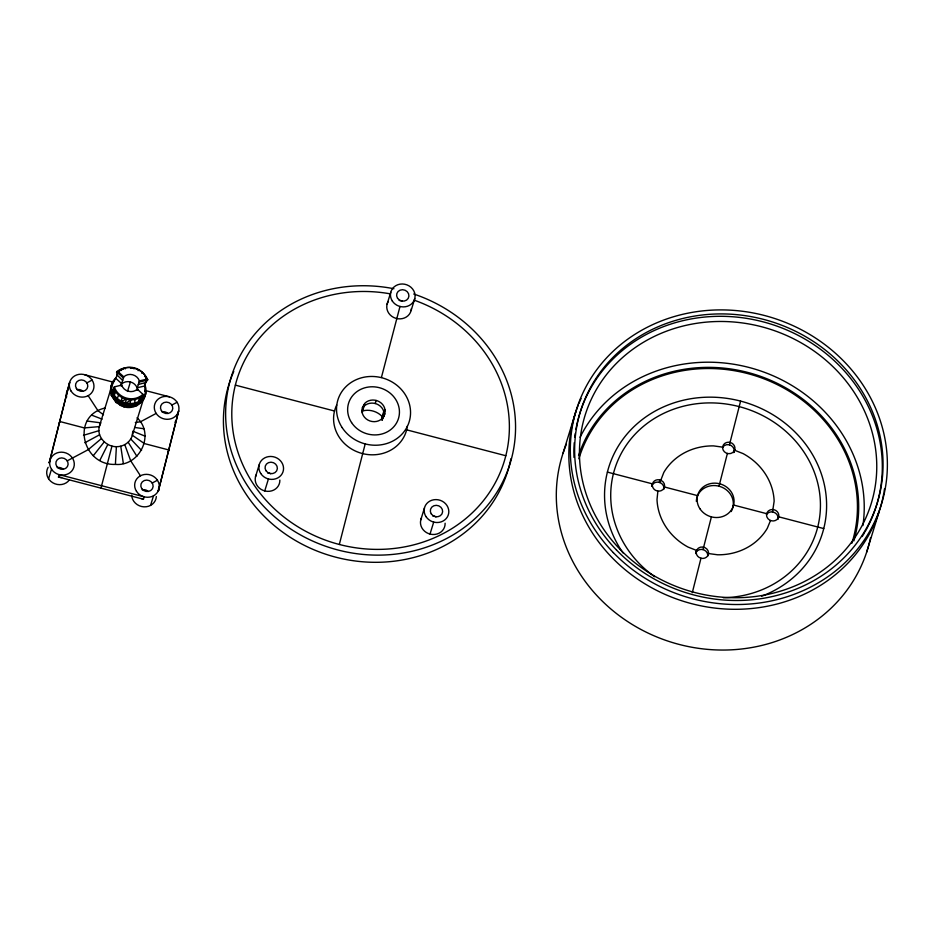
<?xml version="1.0" encoding="UTF-8"?>
<svg xmlns="http://www.w3.org/2000/svg" width="934" height="934" viewBox="0 0 934 934"><rect width="100%" height="100%" fill="white"/><g stroke="black" fill="none" stroke-linecap="round" stroke-linejoin="round"><path stroke-width="1.4" d="M105.297 407.948C70.237 415.805 82.262 465.879 115.407 464.396L116.388 446.697C123.463 446.814 130.491 442.261 132.324 435.256L144.56 395.479L145.564 394.323L144.665 385.999L146.766 379.169A17.081 15.633 17.1 0 0 118.139 371.697C116.984 379.402 108.811 385.263 112.22 393.693A17.081 15.633 17.1 0 0 140.847 401.165L144.968 394.16M139.154 397.989L138.874 401.468C128.88 406.792 115.921 401.188 111.858 390.879L113.948 388.065C117.614 399.554 133.784 403.885 142.575 395.537L142.937 394.335L137.31 389.186A9.317 8.523 17.1 0 1 121.689 385.112L114.322 386.863L112.22 393.693M116.388 446.697C106.219 446.767 96.727 436.937 99.273 426.628L111.508 386.851L110.901 386.699L111.917 385.532M111.228 389.56L111.508 386.851M132.605 432.547L132.324 435.256L144.373 443.568L168.82 449.966L168.085 452.36M137.053 417.778C155.324 434.508 139.516 466.591 115.407 464.396M384.049 416.552L385.1 411.801L384.68 408.205A11.733 10.741 17.1 0 0 365.019 403.079L361.948 411.123M657.886 491.062L657.011 499.503A59.017 53.997 17.1 0 0 688.043 547.067L696.647 550.453L695.912 552.846M692.292 592.681L700.979 558.228A6.211 5.686 17.1 0 1 696.355 551.142L696.927 549.764A6.211 5.686 17.1 0 1 708.532 552.8L707.727 555.94L708.462 553.535L717.604 554.784A59.017 53.997 17.1 0 0 767.304 528.294L770.527 520.46M708.532 552.8L708.381 554.282A6.211 5.686 17.1 0 1 700.979 558.228M134.624 403.056L135.126 399.507M130.024 403.558L130.76 399.974L125.133 403.757M49.222 462.879L69.618 382.52L49.222 462.879A12.422 11.371 17.1 0 1 50.354 460.135M144.992 391.404L145.599 391.416C146.124 402.367 134.064 409.886 124.07 406.874L116.458 402.134L111.216 395.152C109.757 390.167 110.632 384.376 114.287 380.547M158.255 491.342L178.651 410.983L158.255 491.342A12.422 11.371 17.1 0 0 158.57 488.377M339.322 544.475L365.194 443.93M381.411 377.511L399.986 306.469M711.404 516.876L703.022 549.589M727.388 453.48L719.005 486.194M740.592 401.106L729.431 444.853M111.975 446.102L100.954 488.132M125.389 402.928L126.347 399.378L121.011 401.211L122.202 397.744M59.052 423.896L59.788 421.503L84.27 427.912L99.273 426.628L100.825 422.845L87.084 421.047M48.568 478.78L51.51 469.195A12.422 11.371 17.1 0 1 61.551 452.161A12.422 11.371 17.1 0 1 72.864 469.498A12.422 11.371 17.1 0 1 51.51 469.195M58.457 477.041L59.204 474.647L144.198 496.83L143.451 499.223L58.457 477.041A12.422 11.371 17.1 0 0 61.667 477.472M122.669 380.442L117.112 375.059L116.715 371.639C126.954 363.688 142.668 367.903 147.782 379.741L145.727 382.531L138.279 384.516M143.322 398.876L138.874 401.468L142.575 395.537L143.077 399.705L138.617 402.285A17.991 16.462 17.1 0 1 113.995 395.864L111.858 390.879M118.139 371.697L123.778 376.846L121.56 384.037A9.317 8.523 17.1 0 1 137.181 388.112L139.388 380.92L146.766 379.169M121.327 386.314L121.689 385.112M133.924 368.86L134.181 368.031L130.737 368.346M127.491 391.439L130.41 381.936M136.936 390.389L137.31 389.186M150.561 505.399L153.503 495.826M255.496 476.772L259.185 464.782M264.742 490.934L268.432 478.944M387.061 304.286L390.751 292.307M362.112 411.275L364.062 404.282M362.065 412.665L364.073 406.15A11.733 10.741 17.1 0 1 383.734 411.287L381.796 419.366L384.738 409.781M375.211 403.511L376.157 400.441M411.1 310.555L414.789 298.576M382.006 419.319L384.96 409.734M382.006 420.008L384.89 413.809M382.169 420.16L382.858 417.276A18.762 17.174 17.1 0 0 362.941 410.832M420.779 519.911L424.456 507.921M430.014 534.073L433.703 522.094M563.05 453.235L575.577 412.501M659.871 479.924A6.211 5.686 17.1 0 0 652.469 483.87L651.734 486.264A6.211 5.686 17.1 0 1 659.135 482.318L659.871 479.924L661.377 480.52A6.211 5.686 17.1 0 1 658.692 491.167L657.092 490.945A6.211 5.686 17.1 0 1 652.469 483.87L607.392 472.102M659.883 482.609L663.841 472.382A59.017 53.997 17.1 0 1 713.553 445.892L722.694 447.141M663.747 489.404L664.494 486.999L697.546 495.627M734.789 449.534L734.217 450.912A6.211 5.686 17.1 0 1 722.612 447.876L722.764 446.394A6.211 5.686 17.1 0 1 730.166 442.447A6.211 5.686 17.1 0 1 734.789 449.534L733.774 452.616L734.054 451.928A6.211 5.686 17.1 0 0 722.589 447.421M732.863 507.442L733.599 505.049L766.662 513.677M772.523 512.019L774.146 501.173A59.017 53.997 17.1 0 0 743.102 453.609L734.509 450.223M866.624 552.227L879.163 511.493M695.62 553.535L696.192 552.169A6.211 5.686 17.1 0 1 707.797 555.193M117.217 398.514L118.595 395.187M138.139 370.693L138.547 369.759M115.781 391.883L114.252 395.035L113.948 388.065M99.856 460.345L107.83 444.467M111.216 395.152L116.038 402.542L120.066 404.691M141.746 373.25L142.342 372.444M93.295 455.699L104.223 441.91M141.291 401.41L143.556 399.554M364.225 404.434L362.182 407.889L362.392 413.493A11.733 10.741 17.1 0 0 382.053 418.619L383.022 417.416M123.405 378.048L117.766 372.899L120.696 369.502L121.186 370.448M111.601 391.708L113.283 390.214M101.409 438.606L88.17 449.698L67.213 460.836M144.56 376.542L145.307 375.923L146.393 380.372L139.026 382.123M84.831 442.751L99.576 434.789M116.47 372.468L120.439 370.319A17.991 16.462 17.1 0 1 123.58 369.023M86.862 382.87L92.092 380.08M156.165 413.423A12.422 11.371 17.1 0 1 166.205 396.378A12.422 11.371 17.1 0 1 177.518 413.727A12.422 11.371 17.1 0 1 156.165 413.423L140.474 421.783L135.325 422.53M171.856 405.052L177.086 402.262M152.207 483.018L157.437 480.228M146.393 380.372L147.782 379.741M132.99 406.453L137.345 405.438M83.5 435.314L98.841 430.702M144.665 385.999L137.286 387.75A9.317 8.523 17.1 0 1 137.683 389.98M134.636 427.457L143.813 428.729M823.753 528.574L778.676 516.806A6.211 5.686 17.1 0 0 774.064 509.731L772.453 509.509A6.211 5.686 17.1 0 0 769.768 520.156L771.274 520.752A6.211 5.686 17.1 0 0 778.676 516.806L777.94 519.211A6.211 5.686 17.1 0 0 773.317 512.124L771.717 511.902A6.211 5.686 17.1 0 0 766.487 514.692M235.368 385.135L334.524 411.018M406.652 429.85L505.808 455.734M84.41 374.627L113.201 382.146M144.735 390.377L169.404 396.81M91.754 415.175L102.098 419.132M659.135 482.318L660.642 482.913A6.211 5.686 17.1 0 1 663.911 487.922M119.774 405.181L124.07 406.874M132.756 431.181L145.144 436.166M103.499 414.754L97.965 410.715L88.17 395.666M116.038 378.527L121.677 383.676A9.317 8.523 17.1 0 0 120.276 385.438M130.772 439.038L141.559 450.433M116.715 371.639L117.766 372.899M140.439 475.791L130.678 460.766L124.782 444.712M128.203 442.261L136.889 456.306M124.934 367.903L125.214 368.93M120.755 446.23L123.346 463.533M414.346 300.234A139.785 127.888 17.1 0 1 468.751 516.047A139.785 127.888 17.1 0 1 238.894 454.998A139.785 127.888 17.1 0 1 390.389 293.871M279.85 480.076A12.422 11.371 17.1 0 1 265.268 491.05A12.422 11.371 17.1 0 1 256.173 474.892M445.121 523.227A12.422 11.371 17.1 0 1 430.539 534.201A12.422 11.371 17.1 0 1 421.444 518.043M399.238 300.491A6.211 5.686 17.1 0 1 402.344 301.308M432.956 516.117A6.211 5.686 17.1 0 1 436.061 516.922M267.673 472.978A6.211 5.686 17.1 0 1 270.79 473.783M411.404 308.594A12.422 11.371 17.1 0 1 395.782 318.296A12.422 11.371 17.1 0 1 388.194 301.53M413.715 294A145.996 133.574 17.1 0 1 473.76 519.736A145.996 133.574 17.1 0 1 232.764 455.722A145.996 133.574 17.1 0 1 393.938 288.746M510.898 458.804A145.996 133.574 17.1 0 1 328.067 554.971A145.996 133.574 17.1 0 1 233.757 371.475M407.352 426.091A37.278 34.103 17.1 0 1 360.898 453.13A37.278 34.103 17.1 0 1 336.707 405.029M622.966 552.881A111.823 102.32 17.1 0 1 659.252 408.917A111.823 102.32 17.1 0 1 814.086 457.368A111.823 102.32 17.1 0 1 761.584 596.254M696.344 501.348A18.633 17.057 17.1 0 1 696.811 498.032M697.114 496.958A18.633 17.057 17.1 0 1 721.889 487.186A18.633 17.057 17.1 0 1 731.17 511.563M654.652 576.722A105.612 96.634 17.1 0 1 651.407 420.393A105.612 96.634 17.1 0 1 813.491 470.036A105.612 96.634 17.1 0 1 723.313 597.748M578.87 458.757A142.89 130.737 17.1 0 1 754.287 375.468A142.89 130.737 17.1 0 1 851.855 543.273M883.833 492.965A159.656 146.078 17.1 0 1 687.331 602.488A159.656 146.078 17.1 0 1 578.38 404.796M578.893 403.535A159.656 146.078 17.1 0 1 581.076 398.514M884.486 488.914A159.656 146.078 17.1 0 1 884.066 491.611M578.555 455.652A144.128 131.869 17.1 0 1 754.625 374.382A144.128 131.869 17.1 0 1 853.874 540.903M575.904 429.477A155.313 142.108 17.1 0 1 772.605 324.635A155.313 142.108 17.1 0 1 868.69 524.955M868.095 526.146A155.313 142.108 17.1 0 1 864.919 532.006M864.242 533.162A155.313 142.108 17.1 0 1 862.152 536.571M573.978 457.391A155.313 142.108 17.1 0 1 574.247 442.693M574.749 437.381A155.313 142.108 17.1 0 1 575.274 433.423M870.523 537.727A159.656 146.078 17.1 0 1 671.943 642.382A159.656 146.078 17.1 0 1 566.366 444.269M580.049 437.334A149.72 136.983 17.1 0 1 756.47 369.595A149.72 136.983 17.1 0 1 862.911 525.573M76.88 389.676A6.211 5.686 17.1 0 1 82.892 391.253M68.567 387.879A12.422 11.371 17.1 0 1 68.871 384.913M66.618 397.055A12.422 11.371 17.1 0 1 67.797 389.361M57.231 467.642A6.211 5.686 17.1 0 1 63.243 469.218M69.373 479.924A12.422 11.371 17.1 0 1 52.771 482.773A12.422 11.371 17.1 0 1 48.136 467.315M161.874 411.871A6.211 5.686 17.1 0 1 167.887 413.435M177.915 413.377A12.422 11.371 17.1 0 1 177.238 415.245M175.697 420.569A12.422 11.371 17.1 0 1 175.032 422.437M142.225 489.836A6.211 5.686 17.1 0 1 148.237 491.401M143.451 499.223A12.422 11.371 17.1 0 1 141.408 498.511M156.34 496.561A12.422 11.371 17.1 0 1 143.918 506.835A12.422 11.371 17.1 0 1 131.694 495.218M142.937 394.335A17.081 15.633 17.1 0 1 114.322 386.863M123.778 376.846A9.317 8.523 17.1 0 1 139.388 380.92M144.443 383.827A17.711 16.205 17.1 0 1 137.753 404.118A17.711 16.205 17.1 0 1 114.87 399.589A17.711 16.205 17.1 0 1 115.582 378.118M265.98 470.713A6.211 5.686 17.1 0 0 276.651 470.864A6.211 5.686 17.1 0 0 270.988 462.19A6.211 5.686 17.1 0 0 265.98 470.713M431.251 513.852A6.211 5.686 17.1 0 0 441.922 514.004A6.211 5.686 17.1 0 0 436.271 505.329A6.211 5.686 17.1 0 0 431.251 513.852M397.534 298.226A6.211 5.686 17.1 0 0 408.205 298.378A6.211 5.686 17.1 0 0 402.554 289.703A6.211 5.686 17.1 0 0 397.534 298.226M392.303 301.017A12.422 11.371 17.1 0 0 413.657 301.32A12.422 11.371 17.1 0 0 402.344 283.983A12.422 11.371 17.1 0 0 392.303 301.017M260.738 473.503A12.422 11.371 17.1 0 0 282.103 473.807A12.422 11.371 17.1 0 0 270.778 456.457A12.422 11.371 17.1 0 0 260.738 473.503M426.021 516.642A12.422 11.371 17.1 0 0 447.374 516.946A12.422 11.371 17.1 0 0 436.05 499.597A12.422 11.371 17.1 0 0 426.021 516.642M351.558 422.565A26.094 23.875 17.1 0 0 396.413 423.207A26.094 23.875 17.1 0 0 372.643 386.781A26.094 23.875 17.1 0 0 351.558 422.565M342.148 427.585A37.278 34.103 17.1 0 0 406.208 428.508A37.278 34.103 17.1 0 0 372.257 376.46A37.278 34.103 17.1 0 0 342.148 427.585M699.881 508.703A18.633 17.057 17.1 0 0 731.906 509.17A18.633 17.057 17.1 0 0 714.93 483.147A18.633 17.057 17.1 0 0 699.881 508.703M613.334 552.613A159.656 146.078 17.1 0 0 880.634 506.707A159.656 146.078 17.1 0 0 692.561 312.306A159.656 146.078 17.1 0 0 613.334 552.613M616.475 550.009A155.313 142.108 17.1 0 0 876.501 505.352A155.313 142.108 17.1 0 0 693.553 316.252A155.313 142.108 17.1 0 0 616.475 550.009M619.791 549.064A149.72 136.983 17.1 0 0 870.441 506.018A149.72 136.983 17.1 0 0 694.09 323.724A149.72 136.983 17.1 0 0 619.791 549.064M136.504 491.377A12.422 11.371 17.1 0 0 157.858 491.693A12.422 11.371 17.1 0 0 146.545 474.344A12.422 11.371 17.1 0 0 136.504 491.377M76.401 388.439A6.211 5.686 17.1 0 0 87.084 388.602A6.211 5.686 17.1 0 0 81.421 379.928A6.211 5.686 17.1 0 0 76.401 388.439M71.171 391.229A12.422 11.371 17.1 0 0 92.524 391.544A12.422 11.371 17.1 0 0 81.211 374.195A12.422 11.371 17.1 0 0 71.171 391.229M56.74 466.405A6.211 5.686 17.1 0 0 67.423 466.556A6.211 5.686 17.1 0 0 61.761 457.893A6.211 5.686 17.1 0 0 56.74 466.405M161.395 410.633A6.211 5.686 17.1 0 0 172.078 410.785A6.211 5.686 17.1 0 0 166.415 402.11A6.211 5.686 17.1 0 0 161.395 410.633M141.734 488.599A6.211 5.686 17.1 0 0 152.417 488.751A6.211 5.686 17.1 0 0 146.755 480.076A6.211 5.686 17.1 0 0 141.734 488.599"/></g></svg>
